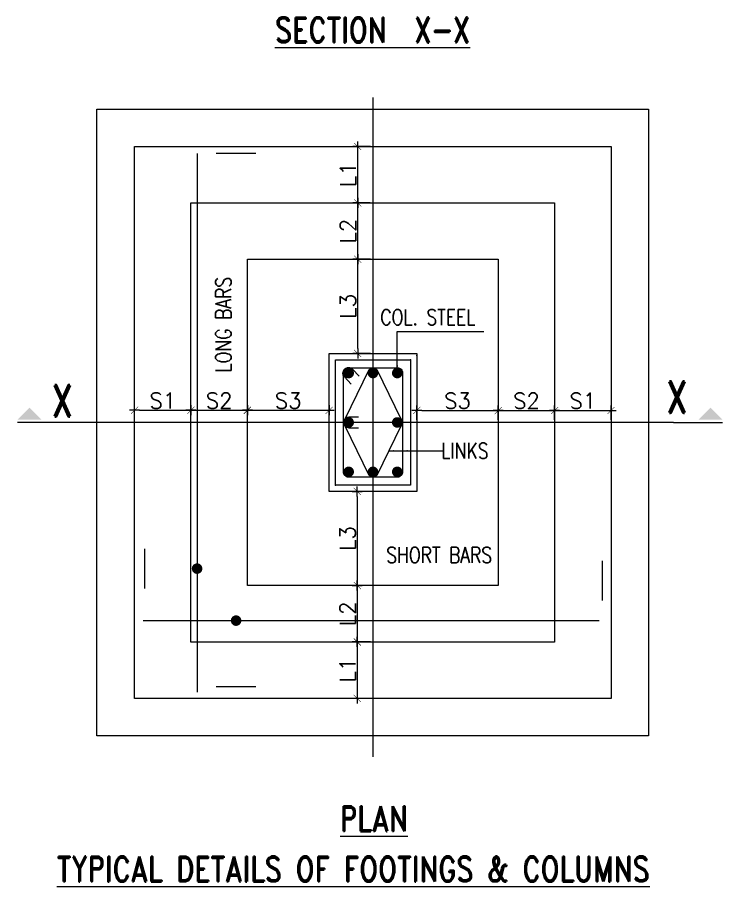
# Model space of a CAD drawing. Extents: x -135417 to 231627, y -456934 to -124458.
# Drawn here: x -80610 to -69355, y -456934 to -443063 of the extents above; entities that cross this region are included whole.
import ezdxf
from ezdxf.enums import TextEntityAlignment as Align

# ---------------------------------------------------------------- set-up
doc = ezdxf.new("R2010")
doc.units = 0
doc.header["$LTSCALE"] = 1000
doc.header["$MEASUREMENT"] = 0
doc.layers.get('0').update_dxf_attribs({"linetype": 'CONTINUOUS'})
doc.layers.get('DEFPOINTS').update_dxf_attribs({"linetype": 'CONTINUOUS'})
doc.layers.add('NEW', color=4, linetype='CONTINUOUS')
doc.styles.add('ROMAND', font='romand.shx')
doc.styles.add('ROMANS', font='r.shx', dxfattribs={"height": 250})
doc.dimstyles.new('INT', dxfattribs={"dimtxt": 200, "dimasz": 80, "dimexe": 80, "dimexo": 40, "dimgap": 30, "dimtad": 1, "dimdec": 0, "dimzin": 0, "dimtxsty": 'ROMANS', "dimblk": 'DIMTICK', "dimblk1": 'DIMTICK', "dimblk2": 'DIMTICK', "dimsah": 1, "dimcen": -0.25, "dimclrd": 7, "dimclre": 7, "dimclrt": 4, "dimazin": 3, "dimtfac": 1, "dimtdec": 0, "dimtix": 1, "dimtofl": 0, "dimtmove": 0, "dimatfit": 3, "dimtolj": 1, "dimtzin": 0})

# ---------------------------------------------------------------- blocks, each defined once
blk = doc.blocks.new('DIMTICK')
for p, q in [((-1, 0), (1, 0)), ((0, 1), (0, -1))]:
    blk.add_line(p, q)
at = {"color": 2, "const_width": 0.1}
blk.add_lwpolyline([(0.71, 0.71), (-0.71, -0.71)], dxfattribs=at)
blk = doc.blocks.new('*D513')
at = {"color": 7, "linetype": 'BYBLOCK'}
for p, q in [((-76940, -449373), (-76940, -449413)), ((-76860, -449333), (-75716, -449333)), ((-75636, -449373), (-75636, -449413))]:
    blk.add_line(p, q, dxfattribs=at)
at = {"layer": 'DEFPOINTS', "color": 0, "linetype": 'BYBLOCK'}
for p in [(-76940, -449333), (-75636, -449333), (-75636, -449333)]:
    blk.add_point(p, dxfattribs=at)
at = {"color": 7, "linetype": 'BYBLOCK', "xscale": 80, "yscale": 80, "zscale": 80, "rotation": 180}
blk.add_blockref('DIMTICK', (-76940, -449333), dxfattribs=at)
at = {"color": 7, "linetype": 'BYBLOCK', "xscale": 80, "yscale": 80, "zscale": 80}
blk.add_blockref('DIMTICK', (-75636, -449333), dxfattribs=at)
at = {"color": 4, "linetype": 'BYBLOCK', "insert": (-76288, -449178), "char_height": 250, "attachment_point": 5, "style": 'ROMANS'}
blk.add_mtext('\\A1;S3', dxfattribs=at)
blk = doc.blocks.new('*D514')
at = {"color": 7, "linetype": 'BYBLOCK'}
for p, q in [((-77840, -449487), (-77840, -449253)), ((-76940, -449487), (-76940, -449253)), ((-77760, -449333), (-77020, -449333))]:
    blk.add_line(p, q, dxfattribs=at)
at = {"layer": 'DEFPOINTS', "color": 0, "linetype": 'BYBLOCK'}
for p in [(-76940, -449333), (-77840, -449527), (-76940, -449527)]:
    blk.add_point(p, dxfattribs=at)
at = {"color": 7, "linetype": 'BYBLOCK', "xscale": 80, "yscale": 80, "zscale": 80, "rotation": 180}
blk.add_blockref('DIMTICK', (-77840, -449333), dxfattribs=at)
at = {"color": 7, "linetype": 'BYBLOCK', "xscale": 80, "yscale": 80, "zscale": 80}
blk.add_blockref('DIMTICK', (-76940, -449333), dxfattribs=at)
at = {"color": 4, "linetype": 'BYBLOCK', "insert": (-77390, -449178), "char_height": 250, "attachment_point": 5, "style": 'ROMANS'}
blk.add_mtext('\\A1;S2', dxfattribs=at)
blk = doc.blocks.new('*D515')
at = {"color": 7, "linetype": 'BYBLOCK'}
for p, q in [((-78740, -449487), (-78740, -449253)), ((-77840, -449487), (-77840, -449253)), ((-78660, -449333), (-77920, -449333))]:
    blk.add_line(p, q, dxfattribs=at)
at = {"layer": 'DEFPOINTS', "color": 0, "linetype": 'BYBLOCK'}
for p in [(-77840, -449333), (-78740, -449527), (-77840, -449527)]:
    blk.add_point(p, dxfattribs=at)
at = {"color": 7, "linetype": 'BYBLOCK', "xscale": 80, "yscale": 80, "zscale": 80, "rotation": 180}
blk.add_blockref('DIMTICK', (-78740, -449333), dxfattribs=at)
at = {"color": 7, "linetype": 'BYBLOCK', "xscale": 80, "yscale": 80, "zscale": 80}
blk.add_blockref('DIMTICK', (-77840, -449333), dxfattribs=at)
at = {"color": 4, "linetype": 'BYBLOCK', "insert": (-78290, -449178), "char_height": 250, "attachment_point": 5, "style": 'ROMANS'}
blk.add_mtext('\\A1;S1', dxfattribs=at)
blk = doc.blocks.new('*D516')
at = {"color": 7, "linetype": 'BYBLOCK'}
for p, q in [((-74975, -450628), (-75265, -450628)), ((-75185, -450708), (-75185, -452050)), ((-74975, -452130), (-75265, -452130))]:
    blk.add_line(p, q, dxfattribs=at)
at = {"layer": 'DEFPOINTS', "color": 0, "linetype": 'BYBLOCK'}
for p in [(-74935, -450628), (-75185, -452130), (-74935, -452130)]:
    blk.add_point(p, dxfattribs=at)
at = {"color": 7, "linetype": 'BYBLOCK', "xscale": 80, "yscale": 80, "zscale": 80}
for p, rotation in [((-75185, -450628), 90), ((-75185, -452130), 270)]:
    blk.add_blockref('DIMTICK', p, dxfattribs=dict(at, rotation=rotation))
at = {"color": 4, "linetype": 'BYBLOCK', "insert": (-75340, -451379), "char_height": 250, "attachment_point": 5, "rotation": 90, "style": 'ROMANS'}
blk.add_mtext('\\A1;L3', dxfattribs=at)
blk = doc.blocks.new('*D517')
at = {"color": 7, "linetype": 'BYBLOCK'}
for p, q in [((-74975, -453030), (-75265, -453030)), ((-75185, -453110), (-75185, -453850)), ((-74975, -453930), (-75265, -453930))]:
    blk.add_line(p, q, dxfattribs=at)
at = {"layer": 'DEFPOINTS', "color": 0, "linetype": 'BYBLOCK'}
for p in [(-74935, -453030), (-75185, -453930), (-74935, -453930)]:
    blk.add_point(p, dxfattribs=at)
at = {"color": 7, "linetype": 'BYBLOCK', "xscale": 80, "yscale": 80, "zscale": 80}
for p, rotation in [((-75185, -453030), 90), ((-75185, -453930), 270)]:
    blk.add_blockref('DIMTICK', p, dxfattribs=dict(at, rotation=rotation))
at = {"color": 4, "linetype": 'BYBLOCK', "insert": (-75340, -453480), "char_height": 250, "attachment_point": 5, "rotation": 90, "style": 'ROMANS'}
blk.add_mtext('\\A1;L1', dxfattribs=at)
blk = doc.blocks.new('*D518')
at = {"color": 7, "linetype": 'BYBLOCK'}
for p, q in [((-74975, -452130), (-75265, -452130)), ((-75185, -452210), (-75185, -452950)), ((-74975, -453030), (-75265, -453030))]:
    blk.add_line(p, q, dxfattribs=at)
at = {"layer": 'DEFPOINTS', "color": 0, "linetype": 'BYBLOCK'}
for p in [(-74935, -452130), (-75185, -453030), (-74935, -453030)]:
    blk.add_point(p, dxfattribs=at)
at = {"color": 7, "linetype": 'BYBLOCK', "xscale": 80, "yscale": 80, "zscale": 80}
for p, rotation in [((-75185, -452130), 90), ((-75185, -453030), 270)]:
    blk.add_blockref('DIMTICK', p, dxfattribs=dict(at, rotation=rotation))
at = {"color": 4, "linetype": 'BYBLOCK', "insert": (-75340, -452580), "char_height": 250, "attachment_point": 5, "rotation": 90, "style": 'ROMANS'}
blk.add_mtext('\\A1;L2', dxfattribs=at)
blk = doc.blocks.new('*D519')
at = {"color": 7, "linetype": 'BYBLOCK'}
for p, q in [((-72936, -449487), (-72936, -449256)), ((-72036, -449487), (-72036, -449256)), ((-72856, -449336), (-72116, -449336))]:
    blk.add_line(p, q, dxfattribs=at)
at = {"layer": 'DEFPOINTS', "color": 0, "linetype": 'BYBLOCK'}
for p in [(-72036, -449336), (-72936, -449527), (-72036, -449527)]:
    blk.add_point(p, dxfattribs=at)
at = {"color": 7, "linetype": 'BYBLOCK', "xscale": 80, "yscale": 80, "zscale": 80, "rotation": 180}
blk.add_blockref('DIMTICK', (-72936, -449336), dxfattribs=at)
at = {"color": 7, "linetype": 'BYBLOCK', "xscale": 80, "yscale": 80, "zscale": 80}
blk.add_blockref('DIMTICK', (-72036, -449336), dxfattribs=at)
at = {"color": 4, "linetype": 'BYBLOCK', "insert": (-72486, -449181), "char_height": 250, "attachment_point": 5, "style": 'ROMANS'}
blk.add_mtext('\\A1;S2', dxfattribs=at)
blk = doc.blocks.new('*D520')
at = {"color": 7, "linetype": 'BYBLOCK'}
for p, q in [((-74975, -445123), (-75259, -445123)), ((-75179, -445943), (-75179, -445203)), ((-74978, -446023), (-75259, -446023))]:
    blk.add_line(p, q, dxfattribs=at)
at = {"layer": 'DEFPOINTS', "color": 0, "linetype": 'BYBLOCK'}
for p in [(-75179, -445123), (-74935, -445123), (-74938, -446023)]:
    blk.add_point(p, dxfattribs=at)
at = {"color": 7, "linetype": 'BYBLOCK', "xscale": 80, "yscale": 80, "zscale": 80}
for p, rotation in [((-75179, -445123), 90), ((-75179, -446023), 270)]:
    blk.add_blockref('DIMTICK', p, dxfattribs=dict(at, rotation=rotation))
at = {"color": 4, "linetype": 'BYBLOCK', "insert": (-75334, -445573), "char_height": 250, "attachment_point": 5, "rotation": 90, "style": 'ROMANS'}
blk.add_mtext('\\A1;L1', dxfattribs=at)
blk = doc.blocks.new('*D521')
at = {"color": 7, "linetype": 'BYBLOCK'}
for p, q in [((-74978, -446023), (-75259, -446023)), ((-75179, -446843), (-75179, -446103)), ((-74975, -446923), (-75259, -446923))]:
    blk.add_line(p, q, dxfattribs=at)
at = {"layer": 'DEFPOINTS', "color": 0, "linetype": 'BYBLOCK'}
for p in [(-75179, -446023), (-74938, -446023), (-74935, -446923)]:
    blk.add_point(p, dxfattribs=at)
at = {"color": 7, "linetype": 'BYBLOCK', "xscale": 80, "yscale": 80, "zscale": 80}
for p, rotation in [((-75179, -446023), 90), ((-75179, -446923), 270)]:
    blk.add_blockref('DIMTICK', p, dxfattribs=dict(at, rotation=rotation))
at = {"color": 4, "linetype": 'BYBLOCK', "insert": (-75334, -446473), "char_height": 250, "attachment_point": 5, "rotation": 90, "style": 'ROMANS'}
blk.add_mtext('\\A1;L2', dxfattribs=at)
blk = doc.blocks.new('*D522')
at = {"color": 7, "linetype": 'BYBLOCK'}
for p, q in [((-74975, -446923), (-75259, -446923)), ((-75179, -448345), (-75179, -447003)), ((-74976, -448425), (-75259, -448425))]:
    blk.add_line(p, q, dxfattribs=at)
at = {"layer": 'DEFPOINTS', "color": 0, "linetype": 'BYBLOCK'}
for p in [(-75179, -446923), (-74935, -446923), (-74936, -448425)]:
    blk.add_point(p, dxfattribs=at)
at = {"color": 7, "linetype": 'BYBLOCK', "xscale": 80, "yscale": 80, "zscale": 80}
for p, rotation in [((-75179, -446923), 90), ((-75179, -448425), 270)]:
    blk.add_blockref('DIMTICK', p, dxfattribs=dict(at, rotation=rotation))
at = {"color": 4, "linetype": 'BYBLOCK', "insert": (-75334, -447674), "char_height": 250, "attachment_point": 5, "rotation": 90, "style": 'ROMANS'}
blk.add_mtext('\\A1;L3', dxfattribs=at)
blk = doc.blocks.new('*D523')
at = {"color": 7, "linetype": 'BYBLOCK'}
for p, q in [((-74236, -449487), (-74236, -449256)), ((-72936, -449487), (-72936, -449256)), ((-74156, -449336), (-73016, -449336))]:
    blk.add_line(p, q, dxfattribs=at)
at = {"layer": 'DEFPOINTS', "color": 0, "linetype": 'BYBLOCK'}
for p in [(-72936, -449336), (-74236, -449527), (-72936, -449527)]:
    blk.add_point(p, dxfattribs=at)
at = {"color": 7, "linetype": 'BYBLOCK', "xscale": 80, "yscale": 80, "zscale": 80, "rotation": 180}
blk.add_blockref('DIMTICK', (-74236, -449336), dxfattribs=at)
at = {"color": 7, "linetype": 'BYBLOCK', "xscale": 80, "yscale": 80, "zscale": 80}
blk.add_blockref('DIMTICK', (-72936, -449336), dxfattribs=at)
at = {"color": 4, "linetype": 'BYBLOCK', "insert": (-73586, -449181), "char_height": 250, "attachment_point": 5, "style": 'ROMANS'}
blk.add_mtext('\\A1;S3', dxfattribs=at)
blk = doc.blocks.new('*D524')
at = {"color": 7, "linetype": 'BYBLOCK'}
for p, q in [((-72036, -449487), (-72036, -449256)), ((-71136, -449487), (-71136, -449256)), ((-71956, -449336), (-71216, -449336))]:
    blk.add_line(p, q, dxfattribs=at)
at = {"layer": 'DEFPOINTS', "color": 0, "linetype": 'BYBLOCK'}
for p in [(-71136, -449336), (-72036, -449527), (-71136, -449527)]:
    blk.add_point(p, dxfattribs=at)
at = {"color": 7, "linetype": 'BYBLOCK', "xscale": 80, "yscale": 80, "zscale": 80, "rotation": 180}
blk.add_blockref('DIMTICK', (-72036, -449336), dxfattribs=at)
at = {"color": 7, "linetype": 'BYBLOCK', "xscale": 80, "yscale": 80, "zscale": 80}
blk.add_blockref('DIMTICK', (-71136, -449336), dxfattribs=at)
at = {"color": 4, "linetype": 'BYBLOCK', "insert": (-71586, -449181), "char_height": 250, "attachment_point": 5, "style": 'ROMANS'}
blk.add_mtext('\\A1;S1', dxfattribs=at)

msp = doc.modelspace()

# ---------------------------------------------------------------- linework, layer by layer
at = {"layer": 'NEW'}
for p, q in [((-74935.2127, -444342.5026), (-74935.2127, -454863.853)), ((-77742.1012, -445232.8954), (-77742.1012, -453831.9547)), ((-76804.4272, -445237.0298), (-77435.1519, -445237.0298)), ((-79339.7274, -449526.6677), (-80610.1281, -449526.6677)), ((-70140.0431, -449526.6677), (-79554.4745, -449526.6677)), ((-70140.0431, -449526.6677), (-69355.1424, -449526.6677)), ((-78575.7216, -452174.9056), (-78575.7216, -451544.1809)), ((-71269.725, -452368.4056), (-71269.725, -451737.6809)), ((-78604.6853, -452688.9646), (-71325.8102, -452688.9646)), ((-76804.4272, -453745.9762), (-77435.1519, -453745.9762))]:
    msp.add_line(p, q, dxfattribs=at)
for points in [[(-79339.7274, -444527.3507), (-70536.0431, -444527.3507), (-70536.0431, -454525.9848), (-79339.7274, -454525.9848)], [(-78740.0431, -445123.0351), (-71135.7274, -445123.0351), (-71135.7274, -453930.3004), (-78740.0431, -453930.3004)], [(-77840.0431, -446023.0351), (-72035.7274, -446023.0351), (-72035.7274, -453030.3004), (-77840.0431, -453030.3004)], [(-76940.0431, -446923.0351), (-72935.7274, -446923.0351), (-72935.7274, -452130.3004), (-76940.0431, -452130.3004)], [(-75635.7274, -450628.0783), (-75635.7274, -448425.2572), (-74235.7274, -448425.2572), (-74235.7274, -450628.0783)], [(-75534.1789, -450526.4358), (-75534.1789, -448526.8997), (-74336.2466, -448526.8997), (-74336.2466, -450526.4358)]]:
    msp.add_lwpolyline(points, close=True, dxfattribs=at)
for points, format in [([(-77119.7896, -445237.0298, 0, 147.1691, 0), (-77119.7896, -445552.3921, 0, 0, 0), (-77119.7896, -445237.0298, 0, 0, 0), (-77119.7896, -453430.6138, 147.1691, 0, 0), (-77119.7896, -453745.9762, 147.1691, 0, 0)], "xyseb"), ([(-75283.8317, -448915.0034), (-75391.3955, -448800.9218, -1), (-75269.0205, -448685.5384), (-75250.5248, -448691.6232)], "xyb"), ([(-75153.6015, -448788.5465), (-75264.4721, -448677.6759, 1), (-75383.4026, -448796.6065), (-75377.8642, -448815.273)], "xyb"), ([(-75165.0146, -449442.5711), (-75321.8093, -449442.5711, 1), (-75321.8093, -449610.7644), (-75165.0146, -449610.7644)], "xyb"), ([(-71269.725, -451859.5433, 0, 147.1691, 0), (-71585.0873, -451859.5433, 0, 0, 0), (-71269.725, -451859.5433, 0, 0, 0), (-78260.3593, -451859.5433, 147.1691, 0, 0), (-78575.7216, -451859.5433, 147.1691, 0, 0)], "xyseb")]:
    msp.add_lwpolyline(points, format=format, dxfattribs=at)
for points in [[(-75408.034, -450316.1943), (-75408.034, -448737.1412, -0.4142135624), (-75323.9374, -448653.0446), (-74546.4881, -448653.0446, -0.4142135624), (-74462.3915, -448737.1412), (-74462.3915, -450316.1943, -0.4142135624), (-74546.4881, -450400.2909), (-75323.9374, -450400.2909, -0.4142135624)], [(-74994.678, -450373.5315), (-75381.2746, -449586.133, -0.4142135624), (-75381.2746, -449467.2025), (-74994.678, -448679.804, -0.4142135624), (-74875.7475, -448679.804), (-74489.1509, -449467.2025, -0.4142135623), (-74489.1509, -449586.133), (-74875.7475, -450373.5315, -0.4142135625)]]:
    msp.add_lwpolyline(points, format="xyb", close=True, dxfattribs=at)
at = {"layer": 'NEW', "const_width": 84.0966}
for points in [[(-75364.4959, -448738.8453, 1), (-75280.3993, -448738.8453, 1)], [(-74977.261, -448738.8453, 1), (-74893.1644, -448738.8453, 1)], [(-74505.9296, -448738.8453, -1), (-74590.0262, -448738.8453, -1)], [(-75322.2333, -449568.716, 1), (-75322.2333, -449484.6194, 1)], [(-74548.1922, -449484.6194, 1), (-74548.1922, -449568.716, 1)], [(-75364.4959, -450314.4902, -1), (-75280.3993, -450314.4902, -1)], [(-74893.1644, -450314.4902, 1), (-74977.261, -450314.4902, 1)], [(-74505.9296, -450314.4902, 1), (-74590.0262, -450314.4902, 1)], [(-77784.1495, -451859.5433, 1), (-77700.0529, -451859.5433, 1)], [(-77161.8379, -452688.9646, 1), (-77077.7412, -452688.9646, 1)]]:
    msp.add_lwpolyline(points, format="xyb", close=True, dxfattribs=at)
at = {"layer": 'NEW'}
for p in [(-74336.2466, -448526.8997), (-74235.7274, -448456.4584), (-75534.1789, -450526.4358)]:
    msp.add_point(p, dxfattribs=at)
for points in [[(-80222.7855, -449482.3199), (-80610.1281, -449482.3199), (-80415.9022, -449289.2032)], [(-69742.4851, -449482.3199), (-69355.1424, -449482.3199), (-69549.3683, -449289.2032)]]:
    msp.add_solid(points, dxfattribs=at)

# ---------------------------------------------------------------- texts
at = {"layer": 'NEW', "style": 'ROMAND', "width": 0.8}
msp.add_text('%%USECTION  X-X', height=400, dxfattribs=at).set_placement((-74943.1942, -443462.8252), align=Align.CENTER)
at = {"layer": 'NEW', "style": 'ROMANS', "width": 0.8}
msp.add_text('LONG BARS', height=250, rotation=90, dxfattribs=at).set_placement((-77195.8403, -448729.5241))
for s, p in [('COL. STEEL', (-74817.5923, -447972.7447)), ('LINKS', (-73844.2747, -450103.5697)), ('SHORT BARS', (-74722.1939, -451767.2262))]:
    msp.add_text(s, height=250, dxfattribs=at).set_placement(p)
at = {"layer": 'NEW', "style": 'ROMAND', "width": 0.8}
for s, height, p in [('X', 500, (-79892.3836, -449179.306)), ('X', 500, (-70082.1849, -449121.806)), ('%%uPLAN', 400, (-74919.5111, -455850.7917)), ('%%uTYPICAL DETAILS OF FOOTINGS & COLUMNS', 400, (-75250.2156, -456653.7917))]:
    msp.add_text(s, height=height, dxfattribs=at).set_placement(p, align=Align.MIDDLE)

# ---------------------------------------------------------------- dimensions: what is measured, and where the dimension line sits
at = {"layer": 'NEW'}
for base, p1, p2, text, picture, middle in [((-75178.9397, -445123.0351), (-74937.8853, -446023.0351), (-74935.2127, -445123.0351), 'L1', '*D520', (-75333.9397, -445573.0351)), ((-75178.9397, -446023.0351), (-74935.2127, -446923.0351), (-74937.8853, -446023.0351), 'L2', '*D521', (-75333.9397, -446473.0351)), ((-75178.9397, -446923.0351), (-74935.7274, -448425.2572), (-74935.2127, -446923.0351), 'L3', '*D522', (-75333.9397, -447674.1461)), ((-75184.5086, -452130.3004), (-74935.2127, -450628.0783), (-74935.2127, -452130.3004), 'L3', '*D516', (-75339.5086, -451379.1894)), ((-75184.5086, -453030.3004), (-74935.2127, -452130.3004), (-74935.2127, -453030.3004), 'L2', '*D518', (-75339.5086, -452580.3004)), ((-75184.5086, -453930.3004), (-74935.2127, -453030.3004), (-74935.2127, -453930.3004), 'L1', '*D517', (-75339.5086, -453480.3004))]:
    dim = msp.add_linear_dim(base=base, p1=p1, p2=p2, angle=90, text=text, dimstyle='INT', dxfattribs=at)
    dim.commit()
    dim.dimension.update_dxf_attribs({"geometry": picture, "text_midpoint": middle})
for base, p1, p2, text, picture, middle in [((-77840.0431, -449333.4261), (-78740.0431, -449526.6677), (-77840.0431, -449526.6677), 'S1', '*D515', (-78290.0431, -449178.4261)), ((-76940.0431, -449333.4261), (-77840.0431, -449526.6677), (-76940.0431, -449526.6677), 'S2', '*D514', (-77390.0431, -449178.4261)), ((-75635.7274, -449333.4261), (-76940.0431, -449333.4261), (-75635.7274, -449333.4261), 'S3', '*D513', (-76287.8853, -449178.4261)), ((-72935.7274, -449335.5925), (-74235.7274, -449526.6677), (-72935.7274, -449526.6677), 'S3', '*D523', (-73585.7274, -449180.5925)), ((-72035.7274, -449335.5925), (-72935.7274, -449526.6677), (-72035.7274, -449526.6677), 'S2', '*D519', (-72485.7274, -449180.5925)), ((-71135.7274, -449335.5925), (-72035.7274, -449526.6677), (-71135.7274, -449526.6677), 'S1', '*D524', (-71585.7274, -449180.5925))]:
    dim = msp.add_linear_dim(base=base, p1=p1, p2=p2, text=text, dimstyle='INT', dxfattribs=at)
    dim.commit()
    dim.dimension.update_dxf_attribs({"geometry": picture, "text_midpoint": middle})

# ---------------------------------------------------------------- leaders
at = {"layer": 'NEW', "color": 7}
for points in [[(-74547.9779, -448696.797), (-74547.9779, -448075.9424), (-73165.5713, -448075.9424)], [(-74682.4492, -449979.8323), (-73823.4051, -449979.8323)], [(-74462.3915, -449979.8323), (-73823.4051, -449979.8323)]]:
    msp.add_leader(points, dimstyle='INT', dxfattribs=at)

doc.saveas('drawing.dxf')
